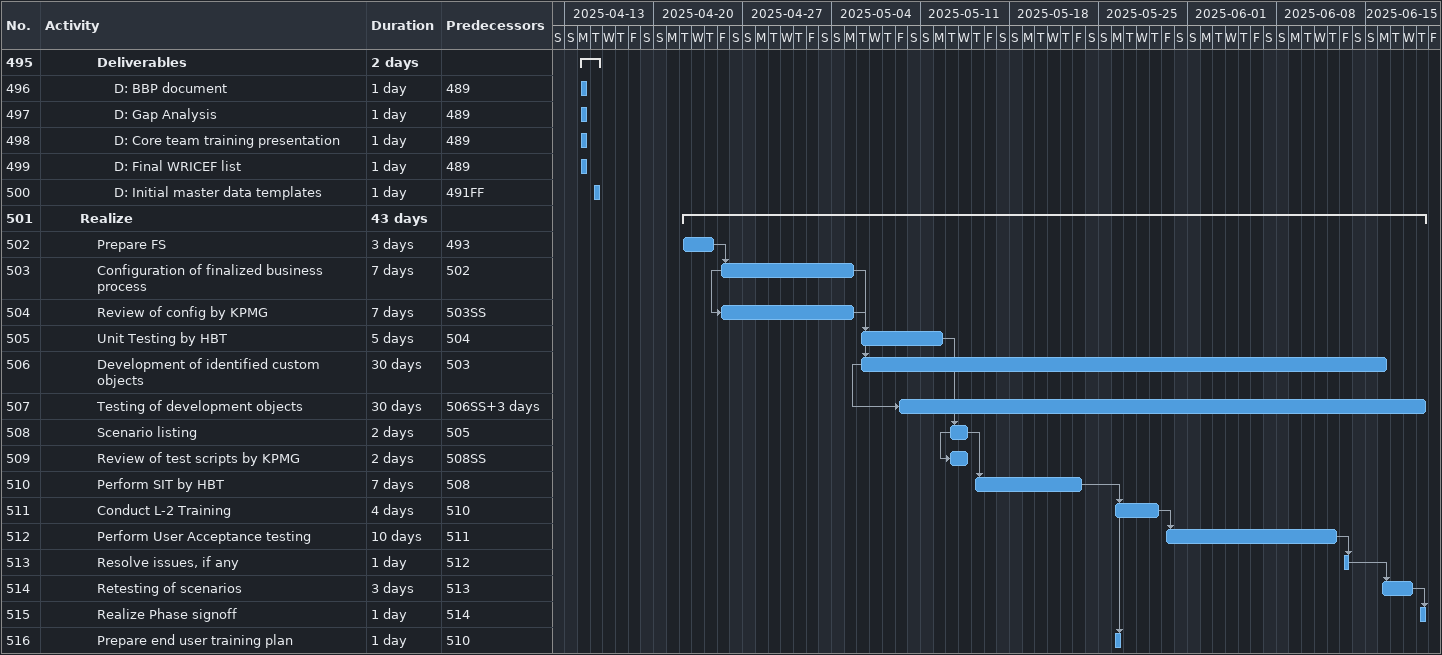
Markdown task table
| ID | Level | Task | Duration | Start | Finish | Predecessors |
|---|---|---|---|---|---|---|
| 495 | 4 | **Deliverables** | 2d | 2025-04-14 | 2025-04-15 |  |
| 496 | 5 | D: BBP document | 1d | 2025-04-14 | 2025-04-14 | 489 |
| 497 | 5 | D: Gap Analysis | 1d | 2025-04-14 | 2025-04-14 | 489 |
| 498 | 5 | D: Core team training presentation | 1d | 2025-04-14 | 2025-04-14 | 489 |
| 499 | 5 | D: Final WRICEF list | 1d | 2025-04-14 | 2025-04-14 | 489 |
| 500 | 5 | D: Initial master data templates | 1d | 2025-04-15 | 2025-04-15 | 491FF |
| 501 | 3 | **Realize** | 43d | 2025-04-22 | 2025-06-19 |  |
| 502 | 4 | Prepare FS | 3d | 2025-04-22 | 2025-04-24 | 493 |
| 503 | 4 | Configuration of finalized business process | 7d | 2025-04-25 | 2025-05-05 | 502 |
| 504 | 4 | Review of config by KPMG | 7d | 2025-04-25 | 2025-05-05 | 503SS |
| 505 | 4 | Unit Testing by HBT | 5d | 2025-05-06 | 2025-05-12 | 504 |
| 506 | 4 | Development of identified custom objects | 30d | 2025-05-06 | 2025-06-16 | 503 |
| 507 | 4 | Testing of development objects | 30d | 2025-05-09 | 2025-06-19 | 506SS+3d |
| 508 | 4 | Scenario listing | 2d | 2025-05-13 | 2025-05-14 | 505 |
| 509 | 4 | Review of test scripts by KPMG | 2d | 2025-05-13 | 2025-05-14 | 508SS |
| 510 | 4 | Perform SIT by HBT | 7d | 2025-05-15 | 2025-05-23 | 508 |
| 511 | 4 | Conduct L-2 Training | 4d | 2025-05-26 | 2025-05-29 | 510 |
| 512 | 4 | Perform User Acceptance testing | 10d | 2025-05-30 | 2025-06-12 | 511 |
| 513 | 4 | Resolve issues, if any | 1d | 2025-06-13 | 2025-06-13 | 512 |
| 514 | 4 | Retesting of scenarios | 3d | 2025-06-16 | 2025-06-18 | 513 |
| 515 | 4 | Realize Phase signoff | 1d | 2025-06-19 | 2025-06-19 | 514 |
| 516 | 4 | Prepare end user training plan | 1d | 2025-05-26 | 2025-05-26 | 510 |
